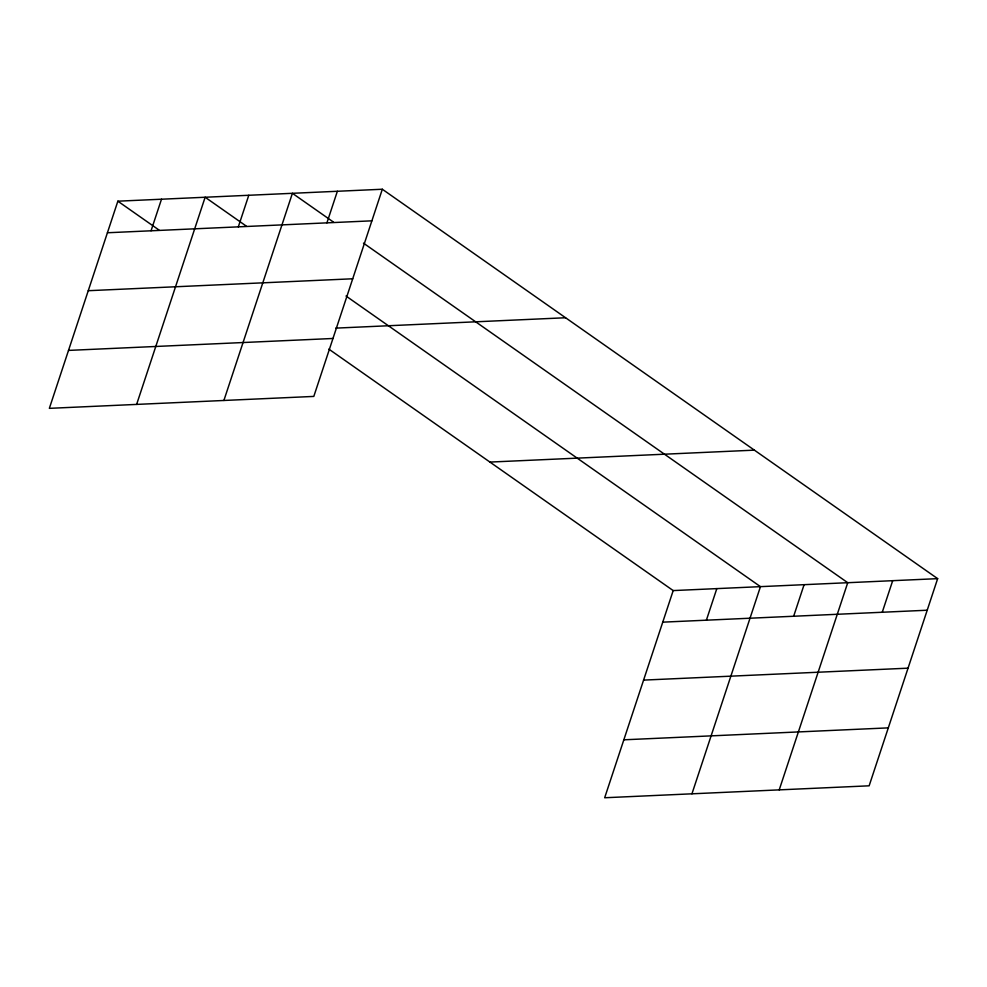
<?xml version="1.0" encoding="UTF-8"?>
<svg xmlns="http://www.w3.org/2000/svg" width="987" height="987" viewBox="0 0 987 987"><rect width="100%" height="100%" fill="white"/><g stroke="black" fill="none" stroke-linecap="round" stroke-linejoin="round"><path stroke-width="1.48" d="M382.327 189.245L117.86 201.188L49.35 408.347L313.804 396.416L382.327 189.245L937.65 578.653L869.14 785.812L604.673 797.755L673.196 590.584L937.65 578.653M151.06 230.785L161.498 199.214M136.625 404.411L205.136 197.24L246.281 226.097M238.323 226.85L248.773 195.278M223.889 400.475L292.411 193.304L333.544 222.149M326.919 222.852L337.369 191.281M706.384 620.194L716.821 588.61M691.949 793.807L760.459 586.648L346.005 296.026M793.659 616.246L804.097 584.674M779.224 789.871L847.734 582.7L363.463 243.135M882.255 612.248L892.692 580.677M107.423 232.759L371.877 220.829M88.262 290.709L352.717 278.778M335.728 328.128L565.576 317.752M68.51 350.41L332.977 338.479M489.934 462.076L754.389 450.146M662.746 622.155L927.212 610.225M643.586 680.105L908.04 668.174M623.833 739.806L888.3 727.875M117.86 201.188L159.006 230.033M328.819 349.102L673.196 590.584"/></g></svg>
